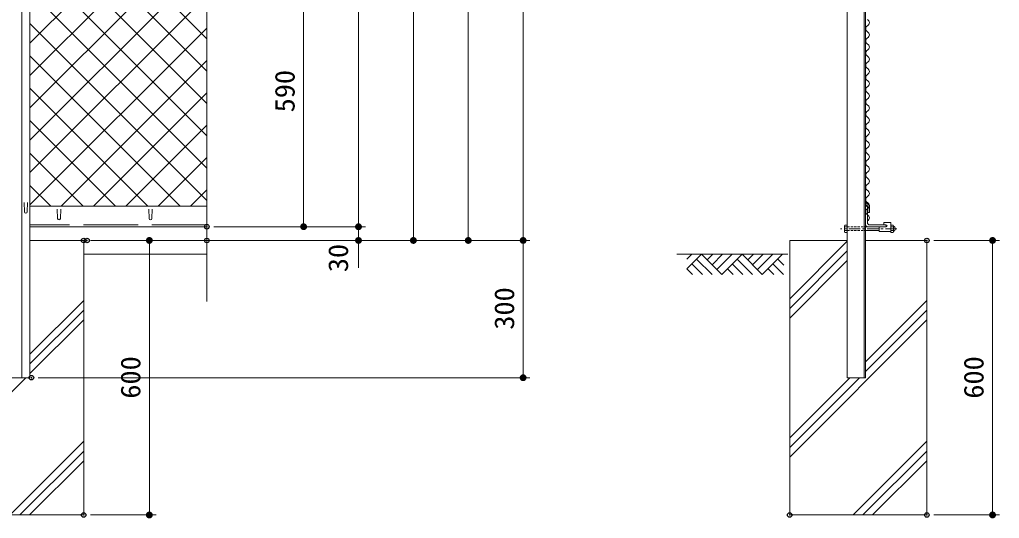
# Model space of a CAD drawing. Units: millimetres at full size. Extents: x -4455 to 4455, y -3150 to 3150.
# Drawn here: x -1412 to 731, y -887 to 203 of the extents above; entities that cross this region are included whole.
import ezdxf
from ezdxf.enums import TextEntityAlignment as Align

# ---------------------------------------------------------------- set-up
doc = ezdxf.new("R2010")
doc.units = ezdxf.units.MM
doc.header["$LTSCALE"] = 20
doc.header["$PDMODE"] = 32
doc.header["$PDSIZE"] = 10
for name, pattern in [('DASHED', [7.5, 6, -1.5]), ('USER1', [2, 1.25, -0.25, 0.25, -0.25]), ('USER2', [0.375, 0.25, -0.125])]:
    doc.linetypes.add(name, pattern=pattern)
for name, color, linetype, lineweight in [('0-1_0', 3, 'Continuous', 18), ('0-2_1部材', 3, 'Continuous', 18), ('0-3_8部品', 3, 'Continuous', 18), ('0-4_5寸法', 1, 'Continuous', 18), ('0-5_SUNPOU', 1, 'Continuous', 18), ('0-7_4基礎', 4, 'Continuous', 18), ('0-8_2網', 4, 'Continuous', 18), ('0-9_AMI', 3, 'Continuous', 18), ('0-F_GL', 7, 'Continuous', 18)]:
    doc.layers.add(name, color=color, linetype=linetype, lineweight=lineweight)
doc.layers.add('0-6_DEFPOINTS', color=7, linetype='Continuous')
doc.styles.add('ＭＳ ゴシック', font='')
doc.styles.get('ＭＳ ゴシック').set_extended_font_data('MS Gothic')

# ---------------------------------------------------------------- blocks, each defined once
blk = doc.blocks.new('NAMIX13')
at = {"layer": '0-9_AMI'}
for centre, start, end in [((-71.1, -133.3), 298.07249, 61.92751), ((71.1, -400), 118.07249, 241.92751), ((71.1, -933.3), 118.07249, 241.92751), ((-71.1, -666.7), 298.07249, 61.92751), ((-71.1, -1200), 298.07249, 61.92751), ((71.1, -1466.7), 118.07249, 241.92751), ((-71.1, -1733.3), 298.07249, 61.92751), ((71.1, -2000), 118.07249, 241.92751), ((-71.1, -2266.7), 298.07249, 61.92751), ((71.1, -2533.3), 118.07249, 241.92751), ((71.1, -3066.7), 118.07249, 241.92751), ((-71.1, -2800), 298.07249, 61.92751), ((-71.1, -3333.3), 298.07249, 61.92751), ((71.1, -3600), 118.07249, 241.92751), ((-71.1, -3866.7), 298.07249, 61.92751), ((71.1, -4133.3), 118.07249, 241.92751), ((-71.1, -4400), 298.07249, 61.92751), ((71.1, -4666.7), 118.07249, 241.92751), ((71.1, -5200), 118.07249, 241.92751), ((-71.1, -4933.3), 298.07249, 61.92751), ((-71.1, -5466.7), 298.07249, 61.92751), ((71.1, -5733.3), 118.07249, 241.92751)]:
    blk.add_arc(centre, 151.1, start, end, dxfattribs=at)
blk = doc.blocks.new('M1')
at = {"layer": '0-5_SUNPOU'}
blk.add_line((-5, 0), (-38.58, 0), dxfattribs=at)
for points in [[(0, 0), (-5, 0), (-4.96, 0.63)], [(0, 0), (-4.96, -0.63), (-5, 0)], [(0, 0), (-4.96, 0.63), (-4.84, 1.24)], [(0, 0), (-4.84, -1.24), (-4.96, -0.63)], [(0, 0), (-4.84, 1.24), (-4.65, 1.84)], [(0, 0), (-4.65, -1.84), (-4.84, -1.24)], [(0, 0), (-4.65, 1.84), (-4.38, 2.41)], [(0, 0), (-4.38, -2.41), (-4.65, -1.84)], [(0, 0), (-4.38, 2.41), (-4.05, 2.94)], [(0, 0), (-4.05, -2.94), (-4.38, -2.41)], [(0, 0), (-4.05, 2.94), (-3.64, 3.42)], [(0, 0), (-3.64, -3.42), (-4.05, -2.94)], [(0, 0), (-3.64, 3.42), (-3.19, 3.85)], [(0, 0), (-3.19, -3.85), (-3.64, -3.42)], [(0, 0), (-3.19, 3.85), (-2.68, 4.22)], [(0, 0), (-2.68, -4.22), (-3.19, -3.85)], [(0, 0), (-2.68, 4.22), (-2.13, 4.52)], [(0, 0), (-2.13, -4.52), (-2.68, -4.22)], [(0, 0), (-2.13, 4.52), (-1.55, 4.76)], [(0, 0), (-1.55, -4.76), (-2.13, -4.52)], [(0, 0), (-1.55, 4.76), (-0.94, 4.91)], [(0, 0), (-0.94, -4.91), (-1.55, -4.76)], [(0, 0), (-0.94, 4.91), (-0.31, 4.99)], [(0, 0), (-0.31, -4.99), (-0.94, -4.91)], [(0, 0), (-0.31, 4.99), (0.31, 4.99)], [(0, 0), (0.31, -4.99), (-0.31, -4.99)], [(0, 0), (0.31, 4.99), (0.94, 4.91)], [(0, 0), (0.94, 4.91), (1.55, 4.76)], [(0, 0), (1.55, 4.76), (2.13, 4.52)], [(0, 0), (2.13, 4.52), (2.68, 4.22)], [(0, 0), (2.68, 4.22), (3.19, 3.85)], [(0, 0), (3.19, 3.85), (3.64, 3.42)], [(0, 0), (3.64, 3.42), (4.05, 2.94)], [(0, 0), (4.05, 2.94), (4.38, 2.41)], [(0, 0), (4.38, 2.41), (4.65, 1.84)], [(0, 0), (4.65, 1.84), (4.84, 1.24)], [(0, 0), (4.84, 1.24), (4.96, 0.63)], [(0, 0), (4.96, 0.63), (5, 0)], [(0, 0), (0.94, -4.91), (0.31, -4.99)], [(0, 0), (1.55, -4.76), (0.94, -4.91)], [(0, 0), (2.13, -4.52), (1.55, -4.76)], [(0, 0), (2.68, -4.22), (2.13, -4.52)], [(0, 0), (3.19, -3.85), (2.68, -4.22)], [(0, 0), (3.64, -3.42), (3.19, -3.85)], [(0, 0), (4.05, -2.94), (3.64, -3.42)], [(0, 0), (4.38, -2.41), (4.05, -2.94)], [(0, 0), (4.65, -1.84), (4.38, -2.41)], [(0, 0), (4.84, -1.24), (4.65, -1.84)], [(0, 0), (4.96, -0.63), (4.84, -1.24)], [(0, 0), (5, 0), (4.96, -0.63)]]:
    blk.add_solid(points, dxfattribs=at)
blk = doc.blocks.new('GL-マーク')
at = {"layer": '0-1_0', "color": 1}
for p, q in [((-278.75, -14.14), (-264.61, 0)), ((-278.75, -42.43), (-236.32, 0)), ((-236.32, 0), (-177.24, -59.08)), ((-203.01, 0), (-219.67, -16.66)), ((-174.73, 0), (-205.53, -30.8)), ((-146.45, 0), (-191.38, -44.94)), ((-118.16, 0), (-177.24, -59.08)), ((-118.16, 0), (-59.08, -59.08)), ((-84.85, 0), (-101.51, -16.65)), ((-56.57, 0), (-87.36, -30.8)), ((-28.28, 0), (-73.22, -44.94)), ((0, 0), (-59.08, -59.08)), ((-264.61, -28.28), (-233.81, -59.08)), ((-250.46, -14.14), (-205.53, -59.08)), ((-146.44, -28.28), (-115.65, -59.08)), ((-132.3, -14.14), (-87.37, -59.08)), ((2.51, -59.08), (-28.28, -28.28)), ((3.33, -31.61), (-14.14, -14.14)), ((-278.75, -42.43), (-262.09, -59.08)), ((-160.59, -42.43), (-143.93, -59.08)), ((-25.77, -59.08), (-42.43, -42.43))]:
    blk.add_line(p, q, dxfattribs=at)

msp = doc.modelspace()

# ---------------------------------------------------------------- linework, layer by layer
at = {"layer": '0-1_0'}
for p, q in [((-1401.99, -196.31), (-1401.24, -216.81)), ((-1394.49, -196.31), (-1395.24, -216.81))]:
    msp.add_line(p, q, dxfattribs=at)
msp.add_arc((-1398.24, -216.81), 3, 180, 0, dxfattribs=at)
at = {"layer": '0-2_1部材'}
for p, q in [((-1406.49, 1970.38), (-1406.49, -579.33)), ((-1329.24, -210.83), (-1328.49, -231.33)), ((-1321.74, -210.83), (-1322.49, -231.33)), ((-1129.24, -210.83), (-1128.49, -231.33)), ((-1121.74, -210.83), (-1122.49, -231.33))]:
    msp.add_line(p, q, dxfattribs=at)
at = {"layer": '0-2_1部材', "color": 7}
for p, q in [((-1388.99, 1970.38), (-1388.99, -579.33)), ((398.23, 1569.95), (398.23, -579.33)), ((434.73, 1579.73), (434.73, -579.33)), ((438.23, 1580.67), (438.23, -579.33)), ((-1002.18, -204.33), (-1388.99, -204.33)), ((438.23, -196.32), (446.61, -202.79)), ((438.23, -200.74), (443.11, -204.51)), ((438.23, -204.33), (438.23, -244.33)), ((438.23, -204.33), (439.23, -204.33)), ((442.23, -207.33), (442.23, -240.83)), ((443.11, -218.18), (443.11, -204.51)), ((446.61, -218.18), (446.61, -202.79)), ((446.61, -218.18), (443.11, -218.18)), ((-1002.18, -249.33), (-1388.99, -249.33)), ((446.73, -245.33), (480.23, -245.33))]:
    msp.add_line(p, q, dxfattribs=at)
at = {"layer": '0-2_1部材', "color": 4}
msp.add_line((-1002.18, -413.12), (-1002.18, 587.47), dxfattribs=at)
at = {"layer": '0-2_1部材', "color": 1, "linetype": 'DASHED'}
msp.add_line((-1002.18, -245.33), (-1388.99, -245.33), dxfattribs=at)
at = {"layer": '0-2_1部材', "color": 7}
msp.add_lwpolyline([(443.23, -249.33), (483.23, -249.33), (483.23, -248.33)], dxfattribs=at)
for centre, radius, start, end in [((439.23, -207.33), 3, 0, 90), ((443.23, -244.33), 5, 180, 270), ((446.73, -240.83), 4.5, 180, 270), ((480.23, -248.33), 3, 0, 90)]:
    msp.add_arc(centre, radius, start, end, dxfattribs=at)
at = {"layer": '0-2_1部材'}
for centre in [(-1325.49, -231.33), (-1125.49, -231.33)]:
    msp.add_arc(centre, 3, 180, 0, dxfattribs=at)
at = {"layer": '0-3_8部品', "color": 1, "linetype": 'USER1'}
msp.add_line((506.46, -253.78), (383.18, -253.78), dxfattribs=at)
at = {"layer": '0-3_8部品'}
for p, q in [((391.83, -247.86), (392.94, -245.94)), ((392.52, -249.78), (398.23, -249.78)), ((438.23, -249.78), (468.04, -249.78)), ((468.04, -249.61), (482.79, -249.61)), ((468.04, -260.11), (468.04, -249.61)), ((478.04, -240.11), (493.04, -240.11)), ((478.04, -245.11), (478.04, -240.11)), ((478.04, -245.11), (482.79, -245.11)), ((493.04, -260.11), (493.04, -240.11)), ((493.04, -245.94), (493.04, -261.62)), ((498.33, -245.94), (493.04, -245.94)), ((498.76, -249.78), (493.04, -249.78)), ((499.44, -247.86), (498.33, -245.94)), ((499.44, -247.86), (499.44, -259.7)), ((392.52, -257.78), (398.23, -257.78)), ((392.94, -261.62), (398.23, -261.62)), ((438.23, -257.78), (468.04, -257.78)), ((468.04, -260.11), (493.04, -260.11)), ((498.76, -257.78), (493.04, -257.78))]:
    msp.add_line(p, q, dxfattribs=at)
at = {"layer": '0-3_8部品', "linetype": 'USER2'}
for p, q in [((398.23, -249.78), (438.23, -249.78)), ((398.23, -257.78), (438.23, -257.78))]:
    msp.add_line(p, q, dxfattribs=at)
at = {"layer": '0-3_8部品'}
for points in [[(391.83, -247.86), (391.83, -259.7), (392.94, -261.62)], [(392.94, -245.94), (398.23, -245.94), (398.23, -261.62)], [(499.44, -259.7), (498.33, -261.62), (493.04, -261.62)]]:
    msp.add_lwpolyline(points, dxfattribs=at)
for centre, radius, start, end in [((394.86, -247.86), 3.03, 180, 219.3382), ((403.83, -253.78), 12, 160.52878, 199.47122), ((482.79, -247.36), 2.25, 270, 90), ((496.41, -247.86), 3.03, 320.6618, 0), ((487.44, -253.78), 12, 340.52878, 19.47122), ((496.29, -253.78), 6.71, 298.05542, 61.94458), ((394.86, -259.7), 3.03, 140.6618, 180), ((496.41, -259.7), 3.03, 0, 39.3382)]:
    msp.add_arc(centre, radius, start, end, dxfattribs=at)
at = {"layer": '0-4_5寸法'}
for p, q in [((-310.61, 1957.67), (-310.61, -279.33)), ((-430.61, 1540.67), (-430.61, -279.33)), ((-670.61, -249.33), (-670.61, 1520.67)), ((-550.61, 1520.67), (-550.61, -279.33)), ((-790.61, -249.33), (-790.61, 340.67)), ((-670.61, -219.33), (-670.61, -189.33)), ((-987.18, -249.33), (-655.61, -249.33)), ((-987.18, -249.33), (-655.61, -249.33)), ((-987.18, -249.33), (-775.61, -249.33)), ((-670.61, -249.33), (-670.61, -279.33)), ((-1256.54, -279.33), (-1112.93, -279.33)), ((-1249.39, -279.33), (-295.61, -279.33)), ((-1127.93, -279.33), (-1127.93, -879.33)), ((-987.18, -279.33), (-535.61, -279.33)), ((-987.18, -279.33), (-655.61, -279.33)), ((-987.18, -279.33), (-415.61, -279.33)), ((-987.18, -279.33), (-295.61, -279.33)), ((-310.61, -279.33), (-310.61, -579.33)), ((587.18, -279.33), (730.79, -279.33)), ((715.79, -279.33), (715.79, -879.33)), ((-670.61, -309.33), (-670.61, -339.33)), ((-1370.84, -579.33), (-295.61, -579.33)), ((-1256.54, -879.33), (-1112.93, -879.33)), ((587.18, -879.33), (730.79, -879.33))]:
    msp.add_line(p, q, dxfattribs=at)
at = {"layer": '0-6_DEFPOINTS'}
for p in [(-1002.18, -249.33), (-1271.54, -279.33), (-1264.39, -279.33), (-1002.18, -279.33), (-1002.18, -279.33), (-670.61, -279.33), (-550.61, -279.33), (-430.61, -279.33), (-310.61, -279.33), (572.18, -279.33), (-1385.84, -579.33), (-310.61, -579.33), (-1271.54, -879.33), (-1127.93, -879.33), (272.18, -879.33), (572.18, -879.33), (715.79, -879.33)]:
    msp.add_point(p, dxfattribs=at)
at = {"layer": '0-7_4基礎', "color": 7}
for p, q in [((-1388.99, -279.33), (-1271.54, -279.33)), ((-1271.54, -879.33), (-1271.54, -279.33)), ((272.18, -879.33), (272.18, -279.33)), ((272.18, -279.33), (398.23, -279.33)), ((438.23, -279.33), (572.18, -279.33)), ((572.18, -879.33), (572.18, -279.33)), ((-1571.54, -879.33), (-1271.54, -879.33)), ((272.18, -879.33), (572.18, -879.33))]:
    msp.add_line(p, q, dxfattribs=at)
at = {"layer": '0-7_4基礎'}
for p, q in [((272.18, -407.11), (398.23, -281.06)), ((272.18, -428.32), (398.23, -302.27)), ((272.18, -449.53), (398.23, -323.48)), ((-1388.99, -528.02), (-1271.54, -410.57)), ((438.23, -544.52), (572.18, -410.57)), ((-1388.99, -549.23), (-1271.54, -431.78)), ((438.23, -565.73), (572.18, -431.78)), ((-1388.99, -570.44), (-1271.54, -452.99)), ((272.18, -752.99), (572.18, -452.99)), ((-1571.54, -752.99), (-1397.88, -579.33)), ((272.18, -731.78), (424.63, -579.33)), ((272.18, -710.57), (403.42, -579.33)), ((-1432.49, -879.33), (-1271.54, -718.39)), ((411.24, -879.33), (572.18, -718.39)), ((-1411.28, -879.33), (-1271.54, -739.6)), ((432.45, -879.33), (572.18, -739.6)), ((-1390.06, -879.33), (-1271.54, -760.81)), ((453.66, -879.33), (572.18, -760.81))]:
    msp.add_line(p, q, dxfattribs=at)
at = {"layer": '0-8_2網'}
for p, q in [((-1002.18, 161.4), (-1388.99, 548.21)), ((-1388.99, 151.72), (-1002.18, 538.53)), ((-1002.18, 90.69), (-1388.99, 477.5)), ((-1388.99, 81.01), (-1002.18, 467.82)), ((-1002.18, 19.97), (-1388.99, 406.79)), ((-1388.99, 10.3), (-1002.18, 397.11)), ((-1002.18, -50.74), (-1388.99, 336.08)), ((-1388.99, -60.41), (-1002.18, 326.4)), ((-1002.18, -121.45), (-1388.99, 265.37)), ((-1388.99, -131.13), (-1002.18, 255.69)), ((-1002.18, -192.16), (-1388.99, 194.66)), ((-1388.99, -201.84), (-1002.18, 184.98)), ((-1060.71, -204.33), (-1388.99, 123.95)), ((-1320.78, -204.33), (-1002.18, 114.27)), ((-1131.42, -204.33), (-1388.99, 53.24)), ((-1250.07, -204.33), (-1002.18, 43.56)), ((-1202.14, -204.33), (-1388.99, -17.47)), ((-1179.36, -204.33), (-1002.18, -27.15)), ((-1272.85, -204.33), (-1388.99, -88.19)), ((-1108.65, -204.33), (-1002.18, -97.86)), ((-1343.56, -204.33), (-1388.99, -158.9)), ((-1037.94, -204.33), (-1002.18, -168.57))]:
    msp.add_line(p, q, dxfattribs=at)
at = {"layer": '0-9_AMI'}
for centre, start, end in [((445.99, -109.96), 118.07249, 241.92751), ((438.88, -96.63), 298.07249, 61.92751), ((438.88, -123.3), 298.07249, 61.92751), ((445.99, -136.63), 118.07249, 241.92751), ((438.88, -149.96), 298.07249, 61.92751), ((445.99, -163.3), 118.07249, 241.92751), ((438.88, -176.63), 298.07249, 61.92751), ((445.99, -189.96), 118.07249, 241.92751), ((445.99, -216.63), 118.07249, 241.92751), ((438.88, -203.3), 298.07249, 61.92751), ((438.88, -229.96), 298.07249, 61.92751)]:
    msp.add_arc(centre, 7.56, start, end, dxfattribs=at)
at = {"layer": '0-F_GL'}
for p, q in [((-1271.54, -309.33), (-1002.18, -309.33)), ((268.23, -309.33), (25.5, -309.33)), ((-1461.99, -579.33), (-1388.99, -579.33)), ((398.23, -579.33), (438.23, -579.33))]:
    msp.add_line(p, q, dxfattribs=at)

# ---------------------------------------------------------------- block references
at = {"layer": '0-4_5寸法', "xscale": 1.5, "yscale": 1.5}
for p, rotation in [((-790.61, -249.33), 270), ((-670.61, -249.33), 270), ((-670.61, -249.33), 270), ((-550.61, -279.33), 270), ((-430.61, -279.33), 270), ((-310.61, -279.33), 270), ((-1127.93, -279.33), 90), ((-670.61, -279.33), 90), ((-310.61, -279.33), 90), ((715.79, -279.33), 90), ((-310.61, -579.33), 270), ((-1127.93, -879.33), 270), ((715.79, -879.33), 270)]:
    msp.add_blockref('M1', p, dxfattribs=dict(at, rotation=rotation))
at = {"layer": '0-8_2網', "xscale": 0.05, "yscale": 0.05}
msp.add_blockref('NAMIX13', (442.43, 203.37), dxfattribs=at)
at = {"layer": '0-F_GL', "xscale": 0.75, "yscale": 0.75}
msp.add_blockref('GL-マーク', (256.63, -309.33), dxfattribs=at)

# ---------------------------------------------------------------- texts
at = {"layer": '0-4_5寸法', "color": 3, "style": 'ＭＳ ゴシック', "width": 1.05}
for s, p in [('590', (-797.28, 0.67)), ('30', (-680.46, -348.7)), ('300', (-317.28, -474.33)), ('600', (-1134.61, -625.08)), ('600', (709.12, -625.08))]:
    msp.add_text(s, height=43.26, rotation=90, dxfattribs=at).set_placement(p, align=Align.BOTTOM_LEFT)

doc.saveas('drawing.dxf')
